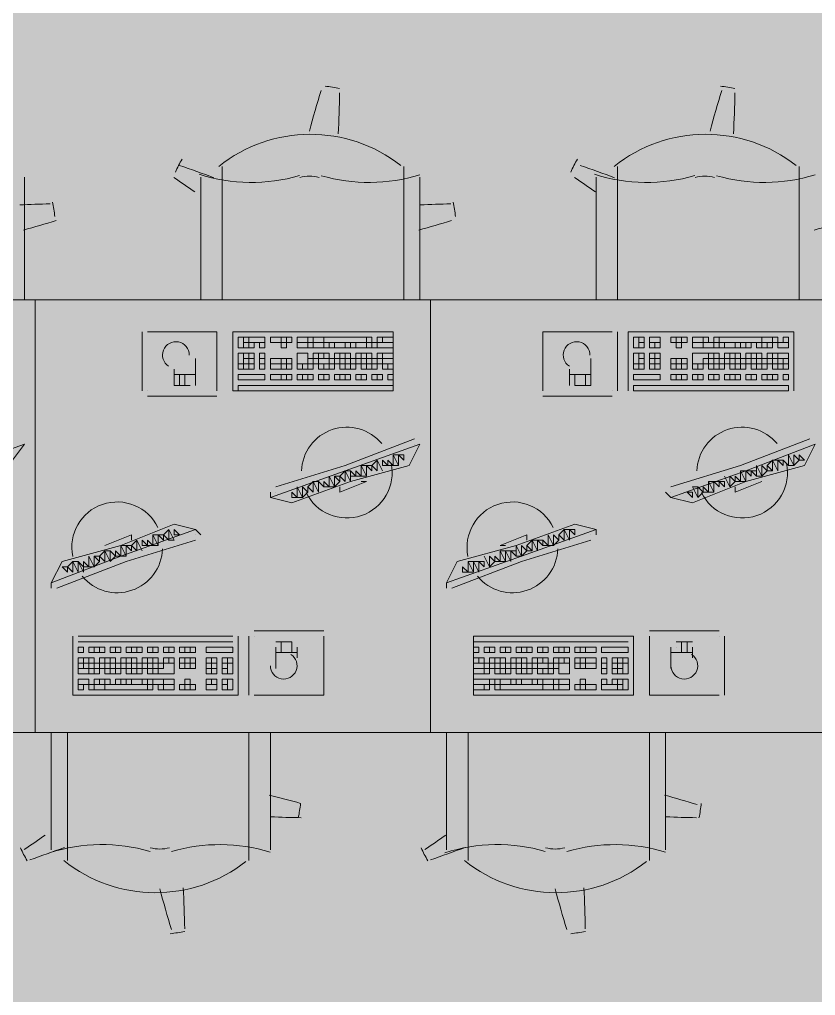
# Model space of a CAD drawing. Header units: millimetres. Extents: x -59 to 47, y 152 to 919.
# Drawn here: x 20.916 to 23.151, y 464.268 to 467.009 of the extents above; entities that cross this region are included whole.
import ezdxf

# ---------------------------------------------------------------- set-up
doc = ezdxf.new("R2010")
doc.units = ezdxf.units.MM
doc.layers.add('PDF_014405$FT-FIXFIT', color=7, linetype='Continuous')
doc.layers.add('PDF_014405$HL-TMP', color=7, linetype='Continuous', true_color=0xe6db59)

msp = doc.modelspace()

# ---------------------------------------------------------------- linework, layer by layer
at = {"layer": 'PDF_014405$FT-FIXFIT', "lineweight": 0}
for points in [[(21.4856, 466.2211), (21.4856, 466.5961)], [(21.9956, 466.5961), (21.9956, 466.2211)], [(22.5955, 466.2211), (22.5955, 466.5961)], [(23.1055, 466.5961), (23.1055, 466.2211)], [(20.9307, 466.2211), (20.9307, 466.5661)], [(21.4256, 466.5661), (21.4256, 466.2211)], [(22.0406, 466.2211), (22.0406, 466.5661)], [(22.5355, 466.5661), (22.5355, 466.2211)], [(21.2606, 466.1311), (21.2606, 465.9661)], [(21.2756, 466.1311), (21.2756, 466.1311)], [(21.4706, 465.9661), (21.4706, 466.1311), (21.2756, 466.1311)], [(22.3855, 466.1311), (22.3855, 466.1311)], [(22.5805, 466.1311), (22.3855, 466.1311), (22.3855, 465.9661)], [(22.5805, 466.1311), (22.5805, 466.1311)], [(22.5955, 465.9661), (22.5955, 466.1311)], [(23.0905, 465.9661), (23.0905, 466.1311), (22.6255, 466.1311), (22.6255, 465.9661)], [(21.4106, 465.9811), (21.4106, 466.0561)], [(22.4755, 466.0111), (22.4755, 465.9811), (22.5205, 465.9811), (22.5205, 466.0561)], [(21.3506, 466.0261), (21.3506, 465.9811), (21.3956, 465.9811)], [(21.4106, 466.0111), (21.3506, 466.0111)], [(21.3656, 466.0111), (21.3656, 465.9811)], [(21.3806, 466.0111), (21.3806, 465.9811)], [(22.4605, 466.0261), (22.4605, 465.9811)], [(22.5205, 466.0111), (22.4605, 466.0111)], [(22.5055, 466.0111), (22.5055, 465.9811)], [(21.2756, 465.9661), (21.2756, 465.9661)], [(21.2756, 465.9511), (21.4706, 465.9511)], [(21.4706, 465.9661), (21.4706, 465.9661)], [(22.3855, 465.9511), (22.5805, 465.9511)], [(22.5805, 465.9661), (22.5805, 465.9661)], [(22.6405, 465.9661), (23.0755, 465.9661)], [(20.5107, 465.6811), (20.5107, 465.6661), (20.5707, 465.6511), (20.7357, 465.7111), (20.8857, 465.7561), (20.9307, 465.8161), (20.7207, 465.7411), (20.5107, 465.6661)], [(21.6206, 465.6811), (21.6206, 465.6661), (21.6806, 465.6511), (21.8456, 465.7111), (22.0106, 465.7561), (22.0406, 465.8161), (21.8306, 465.7411), (21.6206, 465.6661)], [(22.0256, 465.8311), (21.8306, 465.7561), (21.6356, 465.6961)], [(22.0256, 465.8161), (22.0256, 465.8161)], [(22.7305, 465.6811), (22.7455, 465.6661), (22.8055, 465.6511), (22.9555, 465.7111), (23.1205, 465.7561), (23.1505, 465.8161), (22.9555, 465.7411), (22.7455, 465.6661)], [(23.1355, 465.8311), (22.9405, 465.7561), (22.7455, 465.6961)], [(21.9206, 465.7711), (21.9356, 465.7411), (21.9206, 465.7711)], [(23.0605, 465.7711), (23.0755, 465.7561), (23.0605, 465.7711)], [(22.8955, 465.7261), (22.9105, 465.6961), (22.8955, 465.7261)], [(21.7556, 465.7111), (21.7706, 465.6961), (21.7556, 465.7111)], [(21.8756, 465.7111), (21.8906, 465.7111), (21.8156, 465.6811), (21.8156, 465.6961)], [(23.0005, 465.7111), (22.9255, 465.6811), (22.9255, 465.6961)], [(23.0005, 465.7111), (23.0005, 465.7111)], [(21.6356, 465.6811), (21.6356, 465.6811)], [(21.7256, 465.6961), (21.7256, 465.6811), (21.7256, 465.6961)], [(22.7455, 465.6811), (22.7455, 465.6811)], [(21.4106, 465.5761), (21.3506, 465.5911), (21.2007, 465.5311), (21.0357, 465.4861), (21.0057, 465.4262), (21.0057, 465.4112)], [(22.5355, 465.5761), (22.4755, 465.5911), (22.3106, 465.5311), (22.1456, 465.4861), (22.1156, 465.4262), (22.1156, 465.4112)], [(21.0057, 465.4262), (21.2007, 465.5011), (21.4106, 465.5761), (21.4256, 465.5611)], [(21.1557, 465.5311), (21.2306, 465.5611), (21.2306, 465.5461)], [(21.4106, 465.5611), (21.4106, 465.5611)], [(22.1156, 465.4262), (22.3256, 465.5011), (22.5355, 465.5761), (22.5355, 465.5611)], [(22.2806, 465.5311), (22.2656, 465.5311), (22.3406, 465.5611), (22.3406, 465.5461)], [(22.4305, 465.5461), (22.4305, 465.5611), (22.4305, 465.5461)], [(22.5205, 465.5611), (22.5205, 465.5611)], [(21.0207, 465.4112), (21.2156, 465.4861), (21.4106, 465.5461)], [(21.2606, 465.5161), (21.2456, 465.5461), (21.2606, 465.5161)], [(22.1306, 465.4112), (22.3256, 465.4861), (22.5205, 465.5461)], [(21.1557, 465.5311), (21.1557, 465.5311)], [(22.2356, 465.4712), (22.2206, 465.5011), (22.2356, 465.4712)], [(21.0057, 465.4262), (21.0057, 465.4262)], [(22.1306, 465.4262), (22.1306, 465.4262)], [(21.7706, 465.2912), (21.5756, 465.2912)], [(22.8805, 465.2912), (22.6855, 465.2912)], [(21.0657, 465.2762), (21.0657, 465.1112), (21.5306, 465.1112), (21.5306, 465.2762)], [(21.5156, 465.2762), (21.0807, 465.2762)], [(21.0807, 465.2612), (21.5156, 465.2612), (21.0807, 465.2612)], [(21.5606, 465.2762), (21.5606, 465.1112)], [(21.5756, 465.1112), (21.7706, 465.1112), (21.7706, 465.2762)], [(21.5756, 465.2762), (21.5756, 465.2762)], [(21.6806, 465.2312), (21.6806, 465.2612), (21.6356, 465.2612)], [(21.6506, 465.2312), (21.6506, 465.2612)], [(22.1906, 465.2612), (22.6255, 465.2612), (22.1906, 465.2612)], [(22.6855, 465.2762), (22.6855, 465.2762)], [(22.6855, 465.2762), (22.6855, 465.1112), (22.8805, 465.1112)], [(22.8055, 465.2612), (22.7605, 465.2612)], [(22.7755, 465.2312), (22.7755, 465.2612)], [(22.7905, 465.2312), (22.7905, 465.2612)], [(22.8805, 465.2762), (22.8805, 465.2762)], [(22.8955, 465.1112), (22.8955, 465.2762)], [(21.6356, 465.2462), (21.6356, 465.1862)], [(21.6806, 465.2462), (21.6806, 465.2462)], [(21.6956, 465.2162), (21.6956, 465.2462)], [(22.7455, 465.2462), (22.7455, 465.1862)], [(22.7605, 465.2462), (22.7605, 465.2462)], [(22.8055, 465.2162), (22.8055, 465.2462)], [(21.6356, 465.2312), (21.6956, 465.2312)], [(22.7455, 465.2312), (22.8055, 465.2312)], [(21.5756, 465.1112), (21.5756, 465.1112)], [(21.7706, 465.1112), (21.7706, 465.1112)], [(22.8805, 465.1112), (22.8805, 465.1112)], [(21.0057, 464.6762), (21.0057, 465.0062)], [(21.0507, 465.0062), (21.0507, 464.6462)], [(21.5606, 464.6462), (21.5606, 465.0062)], [(21.6206, 465.0062), (21.6206, 464.6762)], [(22.1156, 464.6762), (22.1156, 465.0062)], [(22.1756, 465.0062), (22.1756, 464.6462)], [(22.6855, 464.6462), (22.6855, 465.0062)], [(22.7305, 465.0062), (22.7305, 464.6762)]]:
    msp.add_lwpolyline(points, dxfattribs=at)
for points in [[(19.8358, 466.2211), (20.9607, 466.2211), (20.9607, 465.0062), (19.8358, 465.0062)], [(20.9607, 466.2211), (22.0706, 466.2211), (22.0706, 465.0062), (20.9607, 465.0062)], [(22.0706, 466.2211), (23.1805, 466.2211), (23.1805, 465.0062), (22.0706, 465.0062)], [(21.9656, 466.1311), (21.5156, 466.1311), (21.5156, 465.9661), (21.9656, 465.9661)], [(21.5456, 466.1161), (21.5306, 466.1161), (21.5306, 466.0861), (21.5456, 466.0861)], [(21.5606, 466.1161), (21.5456, 466.1161), (21.5456, 466.1011), (21.5606, 466.1011)], [(21.6056, 466.1161), (21.5606, 466.1161), (21.5606, 466.1011), (21.6056, 466.1011)], [(21.6506, 466.1161), (21.6206, 466.1161), (21.6206, 466.1011), (21.6506, 466.1011)], [(21.6656, 466.1161), (21.6506, 466.1161), (21.6506, 466.1011), (21.6656, 466.1011)], [(21.6806, 466.1161), (21.6656, 466.1161), (21.6656, 466.1011), (21.6806, 466.1011)], [(21.6956, 466.1161), (21.7256, 466.1161), (21.7256, 466.1011), (21.6956, 466.1011)], [(21.7256, 466.1161), (21.7406, 466.1161), (21.7406, 466.1011), (21.7256, 466.1011)], [(21.7406, 466.1161), (21.7706, 466.1161), (21.7706, 466.1011), (21.7406, 466.1011)], [(21.8906, 466.1161), (21.7706, 466.1161), (21.7706, 466.1011), (21.8906, 466.1011)], [(21.9056, 466.1161), (21.8906, 466.1161), (21.8906, 466.1011), (21.9056, 466.1011)], [(21.9356, 466.1161), (21.9206, 466.1161), (21.9206, 466.1011), (21.9356, 466.1011)], [(21.9656, 466.1161), (21.9356, 466.1161), (21.9356, 466.1011), (21.9656, 466.1011)], [(22.6555, 466.1161), (22.6405, 466.1161), (22.6405, 466.0861), (22.6555, 466.0861)], [(22.6705, 466.1161), (22.6555, 466.1161), (22.6555, 466.1011), (22.6705, 466.1011)], [(22.7155, 466.1161), (22.6855, 466.1161), (22.6855, 466.1011), (22.7155, 466.1011)], [(22.7605, 466.1161), (22.7455, 466.1161), (22.7455, 466.1011), (22.7605, 466.1011)], [(22.7755, 466.1161), (22.7605, 466.1161), (22.7605, 466.1011), (22.7755, 466.1011)], [(22.7905, 466.1161), (22.7755, 466.1161), (22.7755, 466.1011), (22.7905, 466.1011)], [(22.8055, 466.1161), (22.8355, 466.1161), (22.8355, 466.1011), (22.8055, 466.1011)], [(22.8355, 466.1161), (22.8505, 466.1161), (22.8505, 466.1011), (22.8355, 466.1011)], [(22.8655, 466.1161), (22.8805, 466.1161), (22.8805, 466.1011), (22.8655, 466.1011)], [(23.0005, 466.1161), (22.8805, 466.1161), (22.8805, 466.1011), (23.0005, 466.1011)], [(23.0305, 466.1161), (23.0005, 466.1161), (23.0005, 466.1011), (23.0305, 466.1011)], [(23.0455, 466.1161), (23.0305, 466.1161), (23.0305, 466.1011), (23.0455, 466.1011)], [(23.0755, 466.1161), (23.0605, 466.1161), (23.0605, 466.1011), (23.0755, 466.1011)], [(21.5606, 466.1011), (21.5456, 466.1011), (21.5456, 466.0861), (21.5606, 466.0861)], [(21.5756, 466.1011), (21.5606, 466.1011), (21.5606, 466.0861), (21.5756, 466.0861)], [(21.6056, 466.1011), (21.5906, 466.1011), (21.5906, 466.0861), (21.6056, 466.0861)], [(21.6656, 466.1011), (21.6506, 466.1011), (21.6506, 466.0861), (21.6656, 466.0861)], [(21.7256, 466.1011), (21.6956, 466.1011), (21.6956, 466.0861), (21.7256, 466.0861)], [(21.7406, 466.1011), (21.7256, 466.1011), (21.7256, 466.0861), (21.7406, 466.0861)], [(21.7706, 466.1011), (21.7406, 466.1011), (21.7406, 466.0861), (21.7706, 466.0861)], [(21.7856, 466.1011), (21.7706, 466.1011), (21.7706, 466.0861), (21.7856, 466.0861)], [(21.8006, 466.1011), (21.7856, 466.1011), (21.7856, 466.0861), (21.8006, 466.0861)], [(21.8306, 466.1011), (21.8006, 466.1011), (21.8006, 466.0861), (21.8306, 466.0861)], [(21.8456, 466.1011), (21.8306, 466.1011), (21.8306, 466.0861), (21.8456, 466.0861)], [(21.8606, 466.1011), (21.8456, 466.1011), (21.8456, 466.0861), (21.8606, 466.0861)], [(21.8906, 466.1011), (21.8606, 466.1011), (21.8606, 466.0861), (21.8906, 466.0861)], [(21.9056, 466.1011), (21.8906, 466.1011), (21.8906, 466.0861), (21.9056, 466.0861)], [(21.9206, 466.1011), (21.9056, 466.1011), (21.9056, 466.0861), (21.9206, 466.0861)], [(21.9656, 466.1011), (21.9206, 466.1011), (21.9206, 466.0861), (21.9656, 466.0861)], [(22.6705, 466.1011), (22.6555, 466.1011), (22.6555, 466.0861), (22.6705, 466.0861)], [(22.7005, 466.1011), (22.6855, 466.1011), (22.6855, 466.0861), (22.7005, 466.0861)], [(22.7155, 466.1011), (22.7005, 466.1011), (22.7005, 466.0861), (22.7155, 466.0861)], [(22.7755, 466.1011), (22.7605, 466.1011), (22.7605, 466.0861), (22.7755, 466.0861)], [(22.8355, 466.1011), (22.8055, 466.1011), (22.8055, 466.0861), (22.8355, 466.0861)], [(22.8655, 466.1011), (22.8355, 466.1011), (22.8355, 466.0861), (22.8655, 466.0861)], [(22.8805, 466.1011), (22.8655, 466.1011), (22.8655, 466.0861), (22.8805, 466.0861)], [(22.8955, 466.1011), (22.8805, 466.1011), (22.8805, 466.0861), (22.8955, 466.0861)], [(22.9255, 466.1011), (22.8955, 466.1011), (22.8955, 466.0861), (22.9255, 466.0861)], [(22.9405, 466.1011), (22.9255, 466.1011), (22.9255, 466.0861), (22.9405, 466.0861)], [(22.9555, 466.1011), (22.9405, 466.1011), (22.9405, 466.0861), (22.9555, 466.0861)], [(22.9705, 466.1011), (22.9555, 466.1011), (22.9555, 466.0861), (22.9705, 466.0861)], [(23.0005, 466.1011), (22.9855, 466.1011), (22.9855, 466.0861), (23.0005, 466.0861)], [(23.0155, 466.1011), (23.0005, 466.1011), (23.0005, 466.0861), (23.0155, 466.0861)], [(23.0305, 466.1011), (23.0155, 466.1011), (23.0155, 466.0861), (23.0305, 466.0861)], [(23.0755, 466.1011), (23.0455, 466.1011), (23.0455, 466.0861), (23.0755, 466.0861)], [(21.5456, 466.0711), (21.5306, 466.0711), (21.5306, 466.0411), (21.5456, 466.0411)], [(21.5606, 466.0711), (21.5456, 466.0711), (21.5456, 466.0561), (21.5606, 466.0561)], [(21.5606, 466.0561), (21.5456, 466.0561), (21.5456, 466.0411), (21.5606, 466.0411)], [(21.5756, 466.0711), (21.5606, 466.0711), (21.5606, 466.0561), (21.5756, 466.0561)], [(21.5756, 466.0561), (21.5606, 466.0561), (21.5606, 466.0411), (21.5756, 466.0411)], [(21.6056, 466.0711), (21.5906, 466.0711), (21.5906, 466.0561), (21.6056, 466.0561)], [(21.6056, 466.0561), (21.5906, 466.0561), (21.5906, 466.0411), (21.6056, 466.0411)], [(21.6506, 466.0561), (21.6206, 466.0561), (21.6206, 466.0411), (21.6506, 466.0411)], [(21.6656, 466.0561), (21.6506, 466.0561), (21.6506, 466.0411), (21.6656, 466.0411)], [(21.6806, 466.0561), (21.6656, 466.0561), (21.6656, 466.0411), (21.6806, 466.0411)], [(21.7106, 466.0711), (21.6956, 466.0711), (21.6956, 466.0411), (21.7256, 466.0411), (21.7256, 466.0561), (21.7256, 466.0711)], [(21.7406, 466.0561), (21.7256, 466.0561), (21.7256, 466.0411), (21.7406, 466.0411)], [(21.7556, 466.0711), (21.7406, 466.0711), (21.7406, 466.0561), (21.7556, 466.0561)], [(21.7556, 466.0561), (21.7406, 466.0561), (21.7406, 466.0411), (21.7556, 466.0411)], [(21.7706, 466.0711), (21.7556, 466.0711), (21.7556, 466.0561), (21.7706, 466.0561)], [(21.7856, 466.0561), (21.7556, 466.0561), (21.7556, 466.0411), (21.7856, 466.0411)], [(21.7856, 466.0711), (21.7706, 466.0711), (21.7706, 466.0561), (21.7856, 466.0561)], [(21.8006, 466.0561), (21.7856, 466.0561), (21.7856, 466.0411), (21.8006, 466.0411)], [(21.8156, 466.0711), (21.8006, 466.0711), (21.8006, 466.0561), (21.8156, 466.0561)], [(21.8156, 466.0561), (21.8006, 466.0561), (21.8006, 466.0411), (21.8156, 466.0411)], [(21.8306, 466.0711), (21.8156, 466.0711), (21.8156, 466.0561), (21.8306, 466.0561)], [(21.8306, 466.0561), (21.8156, 466.0561), (21.8156, 466.0411), (21.8306, 466.0411)], [(21.8456, 466.0711), (21.8306, 466.0711), (21.8306, 466.0561), (21.8456, 466.0561)], [(21.8606, 466.0561), (21.8456, 466.0561), (21.8456, 466.0411), (21.8606, 466.0411)], [(21.8756, 466.0711), (21.8606, 466.0711), (21.8606, 466.0561), (21.8756, 466.0561)], [(21.8756, 466.0561), (21.8606, 466.0561), (21.8606, 466.0411), (21.8756, 466.0411)], [(21.8906, 466.0711), (21.8756, 466.0711), (21.8756, 466.0561), (21.8906, 466.0561)], [(21.8906, 466.0561), (21.8756, 466.0561), (21.8756, 466.0411), (21.8906, 466.0411)], [(21.9056, 466.0711), (21.8906, 466.0711), (21.8906, 466.0561), (21.9056, 466.0561)], [(21.9206, 466.0561), (21.9056, 466.0561), (21.9056, 466.0411), (21.9206, 466.0411)], [(21.9356, 466.0711), (21.9206, 466.0711), (21.9206, 466.0561), (21.9356, 466.0561)], [(21.9356, 466.0561), (21.9206, 466.0561), (21.9206, 466.0411), (21.9356, 466.0411)], [(21.9656, 466.0711), (21.9356, 466.0711), (21.9356, 466.0561), (21.9656, 466.0561)], [(21.9656, 466.0561), (21.9356, 466.0561), (21.9356, 466.0411), (21.9656, 466.0411)], [(22.6555, 466.0711), (22.6405, 466.0711), (22.6405, 466.0411), (22.6555, 466.0411)], [(22.6705, 466.0711), (22.6555, 466.0711), (22.6555, 466.0561), (22.6705, 466.0561)], [(22.6705, 466.0561), (22.6555, 466.0561), (22.6555, 466.0411), (22.6705, 466.0411)], [(22.7005, 466.0711), (22.6855, 466.0711), (22.6855, 466.0561), (22.7005, 466.0561)], [(22.7005, 466.0561), (22.6855, 466.0561), (22.6855, 466.0411), (22.7005, 466.0411)], [(22.7155, 466.0711), (22.7005, 466.0711), (22.7005, 466.0561), (22.7155, 466.0561)], [(22.7155, 466.0561), (22.7005, 466.0561), (22.7005, 466.0411), (22.7155, 466.0411)], [(22.7605, 466.0561), (22.7455, 466.0561), (22.7455, 466.0411), (22.7605, 466.0411)], [(22.7755, 466.0561), (22.7605, 466.0561), (22.7605, 466.0411), (22.7755, 466.0411)], [(22.7905, 466.0561), (22.7755, 466.0561), (22.7755, 466.0411), (22.7905, 466.0411)], [(22.8355, 466.0711), (22.8055, 466.0711), (22.8055, 466.0411), (22.8355, 466.0411), (22.8355, 466.0561), (22.8505, 466.0561), (22.8505, 466.0711)], [(22.8505, 466.0561), (22.8355, 466.0561), (22.8355, 466.0411), (22.8505, 466.0411)], [(22.8655, 466.0711), (22.8505, 466.0711), (22.8505, 466.0561), (22.8655, 466.0561)], [(22.8655, 466.0561), (22.8505, 466.0561), (22.8505, 466.0411), (22.8655, 466.0411)], [(22.8805, 466.0711), (22.8655, 466.0711), (22.8655, 466.0561), (22.8805, 466.0561)], [(22.8955, 466.0561), (22.8805, 466.0561), (22.8805, 466.0411), (22.8955, 466.0411)], [(22.9105, 466.0711), (22.8955, 466.0711), (22.8955, 466.0561), (22.9105, 466.0561)], [(22.9105, 466.0561), (22.8955, 466.0561), (22.8955, 466.0411), (22.9105, 466.0411)], [(22.9255, 466.0711), (22.9105, 466.0711), (22.9105, 466.0561), (22.9255, 466.0561)], [(22.9255, 466.0561), (22.9105, 466.0561), (22.9105, 466.0411), (22.9255, 466.0411)], [(22.9405, 466.0711), (22.9255, 466.0711), (22.9255, 466.0561), (22.9405, 466.0561)], [(22.9555, 466.0561), (22.9405, 466.0561), (22.9405, 466.0411), (22.9555, 466.0411)], [(22.9705, 466.0711), (22.9555, 466.0711), (22.9555, 466.0561), (22.9705, 466.0561)], [(22.9705, 466.0561), (22.9555, 466.0561), (22.9555, 466.0411), (22.9705, 466.0411)], [(22.9855, 466.0711), (22.9705, 466.0711), (22.9705, 466.0561), (22.9855, 466.0561)], [(22.9855, 466.0561), (22.9705, 466.0561), (22.9705, 466.0411), (22.9855, 466.0411)], [(23.0005, 466.0711), (22.9855, 466.0711), (22.9855, 466.0561), (23.0005, 466.0561)], [(23.0155, 466.0561), (23.0005, 466.0561), (23.0005, 466.0411), (23.0155, 466.0411)], [(23.0305, 466.0711), (23.0155, 466.0711), (23.0155, 466.0561), (23.0305, 466.0561)], [(23.0305, 466.0561), (23.0155, 466.0561), (23.0155, 466.0411), (23.0305, 466.0411)], [(23.0455, 466.0711), (23.0305, 466.0711), (23.0305, 466.0561), (23.0455, 466.0561)], [(23.0455, 466.0561), (23.0305, 466.0561), (23.0305, 466.0411), (23.0455, 466.0411)], [(23.0755, 466.0711), (23.0455, 466.0711), (23.0455, 466.0561), (23.0755, 466.0561)], [(23.0755, 466.0561), (23.0605, 466.0561), (23.0605, 466.0411), (23.0755, 466.0411)], [(21.5456, 466.0411), (21.5306, 466.0411), (21.5306, 466.0261), (21.5456, 466.0261)], [(21.5606, 466.0411), (21.5456, 466.0411), (21.5456, 466.0261), (21.5606, 466.0261)], [(21.5756, 466.0411), (21.5606, 466.0411), (21.5606, 466.0261), (21.5756, 466.0261)], [(21.6056, 466.0411), (21.5906, 466.0411), (21.5906, 466.0261), (21.6056, 466.0261)], [(21.6506, 466.0411), (21.6206, 466.0411), (21.6206, 466.0261), (21.6506, 466.0261)], [(21.6656, 466.0411), (21.6506, 466.0411), (21.6506, 466.0261), (21.6656, 466.0261)], [(21.6806, 466.0411), (21.6656, 466.0411), (21.6656, 466.0261), (21.6806, 466.0261)], [(21.7106, 466.0411), (21.6956, 466.0411), (21.6956, 466.0261), (21.7106, 466.0261)], [(21.7256, 466.0411), (21.7106, 466.0411), (21.7106, 466.0261), (21.7256, 466.0261)], [(21.7406, 466.0411), (21.7256, 466.0411), (21.7256, 466.0261), (21.7406, 466.0261)], [(21.7706, 466.0411), (21.7556, 466.0411), (21.7556, 466.0261), (21.7706, 466.0261)], [(21.7856, 466.0411), (21.7706, 466.0411), (21.7706, 466.0261), (21.7856, 466.0261)], [(21.8006, 466.0411), (21.7856, 466.0411), (21.7856, 466.0261), (21.8006, 466.0261)], [(21.8306, 466.0411), (21.8156, 466.0411), (21.8156, 466.0261), (21.8306, 466.0261)], [(21.8456, 466.0411), (21.8306, 466.0411), (21.8306, 466.0261), (21.8456, 466.0261)], [(21.8606, 466.0411), (21.8456, 466.0411), (21.8456, 466.0261), (21.8606, 466.0261)], [(21.8906, 466.0411), (21.8756, 466.0411), (21.8756, 466.0261), (21.8906, 466.0261)], [(21.9056, 466.0411), (21.8906, 466.0411), (21.8906, 466.0261), (21.9056, 466.0261)], [(21.9206, 466.0411), (21.9056, 466.0411), (21.9056, 466.0261), (21.9206, 466.0261)], [(21.9506, 466.0411), (21.9356, 466.0411), (21.9356, 466.0261), (21.9506, 466.0261)], [(21.9656, 466.0411), (21.9506, 466.0411), (21.9506, 466.0261), (21.9656, 466.0261)], [(22.6555, 466.0411), (22.6405, 466.0411), (22.6405, 466.0261), (22.6555, 466.0261)], [(22.6705, 466.0411), (22.6555, 466.0411), (22.6555, 466.0261), (22.6705, 466.0261)], [(22.7005, 466.0411), (22.6855, 466.0411), (22.6855, 466.0261), (22.7005, 466.0261)], [(22.7155, 466.0411), (22.7005, 466.0411), (22.7005, 466.0261), (22.7155, 466.0261)], [(22.7605, 466.0411), (22.7455, 466.0411), (22.7455, 466.0261), (22.7605, 466.0261)], [(22.7755, 466.0411), (22.7605, 466.0411), (22.7605, 466.0261), (22.7755, 466.0261)], [(22.7905, 466.0411), (22.7755, 466.0411), (22.7755, 466.0261), (22.7905, 466.0261)], [(22.8205, 466.0411), (22.8055, 466.0411), (22.8055, 466.0261), (22.8205, 466.0261)], [(22.8355, 466.0411), (22.8205, 466.0411), (22.8205, 466.0261), (22.8355, 466.0261)], [(22.8655, 466.0411), (22.8505, 466.0411), (22.8505, 466.0261), (22.8655, 466.0261)], [(22.8805, 466.0411), (22.8655, 466.0411), (22.8655, 466.0261), (22.8805, 466.0261)], [(22.8955, 466.0411), (22.8805, 466.0411), (22.8805, 466.0261), (22.8955, 466.0261)], [(22.9255, 466.0411), (22.9105, 466.0411), (22.9105, 466.0261), (22.9255, 466.0261)], [(22.9405, 466.0411), (22.9255, 466.0411), (22.9255, 466.0261), (22.9405, 466.0261)], [(22.9555, 466.0411), (22.9405, 466.0411), (22.9405, 466.0261), (22.9555, 466.0261)], [(22.9855, 466.0411), (22.9705, 466.0411), (22.9705, 466.0261), (22.9855, 466.0261)], [(23.0005, 466.0411), (22.9855, 466.0411), (22.9855, 466.0261), (23.0005, 466.0261)], [(23.0155, 466.0411), (23.0005, 466.0411), (23.0005, 466.0261), (23.0155, 466.0261)], [(23.0455, 466.0411), (23.0305, 466.0411), (23.0305, 466.0261), (23.0455, 466.0261)], [(23.0605, 466.0411), (23.0455, 466.0411), (23.0455, 466.0261), (23.0605, 466.0261)], [(23.0755, 466.0411), (23.0605, 466.0411), (23.0605, 466.0261), (23.0755, 466.0261)], [(21.6056, 465.9961), (21.5306, 465.9961), (21.5306, 466.0111), (21.6056, 466.0111)], [(21.6506, 466.0111), (21.6206, 466.0111), (21.6206, 465.9961), (21.6506, 465.9961)], [(21.6656, 466.0111), (21.6506, 466.0111), (21.6506, 465.9961), (21.6656, 465.9961)], [(21.6806, 466.0111), (21.6656, 466.0111), (21.6656, 465.9961), (21.6806, 465.9961)], [(21.7106, 466.0111), (21.6956, 466.0111), (21.6956, 465.9961), (21.7106, 465.9961)], [(21.7256, 466.0111), (21.7106, 466.0111), (21.7106, 465.9961), (21.7256, 465.9961)], [(21.7406, 466.0111), (21.7256, 466.0111), (21.7256, 465.9961), (21.7406, 465.9961)], [(21.7706, 466.0111), (21.7556, 466.0111), (21.7556, 465.9961), (21.7706, 465.9961)], [(21.7856, 466.0111), (21.7706, 466.0111), (21.7706, 465.9961), (21.7856, 465.9961)], [(21.8156, 466.0111), (21.8006, 466.0111), (21.8006, 465.9961), (21.8156, 465.9961)], [(21.8306, 466.0111), (21.8156, 466.0111), (21.8156, 465.9961), (21.8306, 465.9961)], [(21.8456, 466.0111), (21.8306, 466.0111), (21.8306, 465.9961), (21.8456, 465.9961)], [(21.8756, 466.0111), (21.8606, 466.0111), (21.8606, 465.9961), (21.8756, 465.9961)], [(21.8906, 466.0111), (21.8756, 466.0111), (21.8756, 465.9961), (21.8906, 465.9961)], [(21.9206, 466.0111), (21.9056, 466.0111), (21.9056, 465.9961), (21.9206, 465.9961)], [(21.9356, 466.0111), (21.9206, 466.0111), (21.9206, 465.9961), (21.9356, 465.9961)], [(21.9656, 466.0111), (21.9506, 466.0111), (21.9506, 465.9961), (21.9656, 465.9961)], [(22.7155, 465.9961), (22.6405, 465.9961), (22.6405, 466.0111), (22.7155, 466.0111)], [(22.7605, 466.0111), (22.7455, 466.0111), (22.7455, 465.9961), (22.7605, 465.9961)], [(22.7755, 466.0111), (22.7605, 466.0111), (22.7605, 465.9961), (22.7755, 465.9961)], [(22.7905, 466.0111), (22.7755, 466.0111), (22.7755, 465.9961), (22.7905, 465.9961)], [(22.8205, 466.0111), (22.8055, 466.0111), (22.8055, 465.9961), (22.8205, 465.9961)], [(22.8355, 466.0111), (22.8205, 466.0111), (22.8205, 465.9961), (22.8355, 465.9961)], [(22.8655, 466.0111), (22.8505, 466.0111), (22.8505, 465.9961), (22.8655, 465.9961)], [(22.8805, 466.0111), (22.8655, 466.0111), (22.8655, 465.9961), (22.8805, 465.9961)], [(22.9105, 466.0111), (22.8955, 466.0111), (22.8955, 465.9961), (22.9105, 465.9961)], [(22.9255, 466.0111), (22.9105, 466.0111), (22.9105, 465.9961), (22.9255, 465.9961)], [(22.9405, 466.0111), (22.9255, 466.0111), (22.9255, 465.9961), (22.9405, 465.9961)], [(22.9705, 466.0111), (22.9555, 466.0111), (22.9555, 465.9961), (22.9705, 465.9961)], [(22.9855, 466.0111), (22.9705, 466.0111), (22.9705, 465.9961), (22.9855, 465.9961)], [(23.0155, 466.0111), (23.0005, 466.0111), (23.0005, 465.9961), (23.0155, 465.9961)], [(23.0305, 466.0111), (23.0155, 466.0111), (23.0155, 465.9961), (23.0305, 465.9961)], [(23.0455, 466.0111), (23.0305, 466.0111), (23.0305, 465.9961), (23.0455, 465.9961)], [(23.0755, 466.0111), (23.0605, 466.0111), (23.0605, 465.9961), (23.0755, 465.9961)], [(21.9656, 465.9661), (21.5306, 465.9661), (21.5306, 465.9811), (21.9656, 465.9811)], [(23.0755, 465.9661), (22.6405, 465.9661), (22.6405, 465.9811), (23.0755, 465.9811)], [(21.9656, 465.7861), (21.9656, 465.7561), (21.9806, 465.7561)], [(21.9806, 465.7861), (21.9656, 465.7861), (21.9806, 465.7561), (21.9806, 465.7711)], [(21.9956, 465.7861), (21.9806, 465.7861), (21.9956, 465.7711)], [(23.0755, 465.7861), (23.0755, 465.7561), (23.0905, 465.7561)], [(23.0905, 465.7861), (23.0905, 465.7561), (23.1055, 465.7711)], [(23.1055, 465.7861), (23.1055, 465.7711), (23.1205, 465.7711)], [(21.8756, 465.7561), (21.8756, 465.7261), (21.8906, 465.7261)], [(21.8906, 465.7561), (21.8756, 465.7561), (21.8906, 465.7261), (21.8906, 465.7411)], [(21.9056, 465.7561), (21.8906, 465.7561), (21.9056, 465.7411)], [(21.9206, 465.7711), (21.9056, 465.7561), (21.9206, 465.7411)], [(21.9356, 465.7711), (21.9356, 465.7561), (21.9506, 465.7561)], [(21.9506, 465.7711), (21.9506, 465.7561), (21.9656, 465.7561)], [(22.9855, 465.7561), (22.9855, 465.7261), (23.0005, 465.7261)], [(23.0005, 465.7561), (23.0005, 465.7261), (23.0155, 465.7411)], [(23.0305, 465.7711), (23.0155, 465.7561), (23.0305, 465.7411)], [(23.0155, 465.7561), (23.0155, 465.7411), (23.0305, 465.7411)], [(23.0455, 465.7711), (23.0305, 465.7711), (23.0455, 465.7411)], [(23.0605, 465.7711), (23.0455, 465.7711), (23.0605, 465.7561)], [(21.7856, 465.7261), (21.7856, 465.6961), (21.8006, 465.6961)], [(21.8006, 465.7261), (21.8006, 465.6961), (21.8156, 465.7111)], [(21.8156, 465.7261), (21.8006, 465.7261), (21.8156, 465.7111)], [(21.8306, 465.7411), (21.8156, 465.7261), (21.8306, 465.7111)], [(21.8456, 465.7411), (21.8306, 465.7411), (21.8456, 465.7111)], [(21.8456, 465.7411), (21.8456, 465.7261), (21.8606, 465.7261)], [(21.8606, 465.7411), (21.8606, 465.7261), (21.8756, 465.7261)], [(22.9105, 465.7261), (22.9105, 465.6961), (22.9255, 465.7111)], [(22.9255, 465.7261), (22.9255, 465.7111), (22.9405, 465.7111)], [(22.9555, 465.7411), (22.9405, 465.7411), (22.9555, 465.7111)], [(22.9405, 465.7411), (22.9405, 465.7261), (22.9405, 465.7111), (22.9555, 465.7111)], [(22.9705, 465.7411), (22.9555, 465.7411), (22.9705, 465.7261)], [(22.9855, 465.7411), (22.9705, 465.7411), (22.9855, 465.7261)], [(21.7406, 465.7111), (21.7256, 465.6961), (21.7406, 465.6811)], [(21.7556, 465.7111), (21.7406, 465.7111), (21.7556, 465.6811)], [(21.7706, 465.7111), (21.7706, 465.6961), (21.7856, 465.6961)], [(22.8505, 465.7111), (22.8505, 465.6961), (22.8505, 465.6811), (22.8655, 465.6811)], [(22.8655, 465.7111), (22.8505, 465.7111), (22.8655, 465.6811)], [(22.8805, 465.7111), (22.8655, 465.7111), (22.8805, 465.6961)], [(22.8955, 465.7111), (22.8805, 465.7111), (22.8955, 465.6961)], [(21.6806, 465.6811), (21.6806, 465.6661), (21.6956, 465.6661)], [(21.6956, 465.6961), (21.6956, 465.6661), (21.7106, 465.6661)], [(21.7106, 465.6961), (21.7106, 465.6661), (21.7256, 465.6811)], [(22.8055, 465.6811), (22.7905, 465.6811), (22.8055, 465.6661)], [(22.8205, 465.6961), (22.8055, 465.6961), (22.8205, 465.6661)], [(22.8205, 465.6961), (22.8205, 465.6661), (22.8355, 465.6811)], [(22.8355, 465.6961), (22.8355, 465.6811), (22.8505, 465.6811)], [(21.3056, 465.5311), (21.3056, 465.5461), (21.3056, 465.5611), (21.2906, 465.5611)], [(21.2906, 465.5311), (21.3056, 465.5311), (21.2906, 465.5611)], [(21.3206, 465.5461), (21.3206, 465.5611), (21.3056, 465.5611)], [(21.3356, 465.5461), (21.3356, 465.5761), (21.3206, 465.5611)], [(21.3356, 465.5461), (21.3506, 465.5461), (21.3356, 465.5761)], [(21.3506, 465.5611), (21.3656, 465.5611), (21.3506, 465.5761)], [(22.4005, 465.5311), (22.4155, 465.5311), (22.4005, 465.5611)], [(22.4155, 465.5311), (22.4305, 465.5461), (22.4155, 465.5611)], [(22.4455, 465.5461), (22.4455, 465.5761), (22.4305, 465.5611)], [(22.4605, 465.5461), (22.4605, 465.5761), (22.4455, 465.5761)], [(22.4755, 465.5611), (22.4755, 465.5761), (22.4605, 465.5761)], [(21.2456, 465.5161), (21.2456, 465.5461), (21.2306, 465.5311)], [(21.2606, 465.5311), (21.2756, 465.5311), (21.2606, 465.5461)], [(21.2756, 465.5311), (21.2906, 465.5311), (21.2756, 465.5461)], [(22.3556, 465.5161), (22.3556, 465.5461), (22.3406, 465.5311)], [(22.3705, 465.5161), (22.3705, 465.5461), (22.3556, 465.5461)], [(22.3855, 465.5311), (22.3855, 465.5461), (22.3705, 465.5461)], [(22.3855, 465.5311), (22.4005, 465.5311), (22.3855, 465.5461)], [(21.1557, 465.4861), (21.1557, 465.5161), (21.1407, 465.5011)], [(21.1707, 465.4861), (21.1707, 465.5161), (21.1557, 465.5161)], [(21.1707, 465.4861), (21.1857, 465.5011), (21.1707, 465.5161)], [(21.1857, 465.5011), (21.2007, 465.5011), (21.1857, 465.5161)], [(21.2007, 465.5011), (21.2156, 465.5011), (21.2007, 465.5311)], [(21.2156, 465.5011), (21.2156, 465.5161), (21.2156, 465.5311), (21.2007, 465.5311)], [(21.2306, 465.5161), (21.2306, 465.5311), (21.2156, 465.5311)], [(22.2806, 465.4861), (22.2806, 465.5161), (22.2656, 465.5161)], [(22.2656, 465.4861), (22.2806, 465.4861), (22.2656, 465.5161), (22.2656, 465.5011)], [(22.2956, 465.4861), (22.2956, 465.5011), (22.2956, 465.5161), (22.2806, 465.5161)], [(22.3106, 465.5011), (22.3106, 465.5161), (22.2956, 465.5161)], [(22.3106, 465.5011), (22.3256, 465.5011), (22.3106, 465.5311)], [(22.3256, 465.5011), (22.3406, 465.5161), (22.3256, 465.5311)], [(22.3406, 465.5161), (22.3556, 465.5161), (22.3406, 465.5311)], [(21.0657, 465.4562), (21.0657, 465.4861), (21.0507, 465.4712)], [(21.0807, 465.4562), (21.0807, 465.4861), (21.0657, 465.4861)], [(21.0957, 465.4562), (21.0957, 465.4712), (21.0807, 465.4861)], [(21.0957, 465.4712), (21.1107, 465.4712), (21.0957, 465.4861)], [(21.1107, 465.4712), (21.1257, 465.4712), (21.1107, 465.5011)], [(21.1407, 465.4861), (21.1407, 465.5011), (21.1257, 465.5011)], [(21.1257, 465.4712), (21.1407, 465.4861), (21.1257, 465.5011)], [(22.1906, 465.4562), (22.1906, 465.4861), (22.1756, 465.4861)], [(22.1756, 465.4562), (22.1906, 465.4562), (22.1756, 465.4861), (22.1756, 465.4712)], [(22.2056, 465.4562), (22.2056, 465.4712), (22.2056, 465.4861), (22.1906, 465.4861)], [(22.2206, 465.4712), (22.2206, 465.4861), (22.2056, 465.4861)], [(22.2356, 465.4712), (22.2506, 465.4861), (22.2356, 465.5011)], [(22.2506, 465.4861), (22.2656, 465.4861), (22.2506, 465.5011)], [(21.0507, 465.4562), (21.0507, 465.4712), (21.0357, 465.4712)], [(22.1606, 465.4562), (22.1756, 465.4562), (22.1606, 465.4712)], [(22.1906, 465.1112), (22.6405, 465.1112), (22.6405, 465.2762), (22.1906, 465.2762)], [(21.0807, 465.2312), (21.0957, 465.2312), (21.0957, 465.2462), (21.0807, 465.2462)], [(21.1107, 465.2312), (21.1257, 465.2312), (21.1257, 465.2462), (21.1107, 465.2462)], [(21.1257, 465.2312), (21.1407, 465.2312), (21.1407, 465.2462), (21.1257, 465.2462)], [(21.1407, 465.2312), (21.1557, 465.2312), (21.1557, 465.2462), (21.1407, 465.2462)], [(21.1707, 465.2312), (21.1857, 465.2312), (21.1857, 465.2462), (21.1707, 465.2462)], [(21.1857, 465.2312), (21.2007, 465.2312), (21.2007, 465.2462), (21.1857, 465.2462)], [(21.2156, 465.2312), (21.2306, 465.2312), (21.2306, 465.2462), (21.2156, 465.2462)], [(21.2306, 465.2312), (21.2456, 465.2312), (21.2456, 465.2462), (21.2306, 465.2462)], [(21.2456, 465.2312), (21.2606, 465.2312), (21.2606, 465.2462), (21.2456, 465.2462)], [(21.2756, 465.2312), (21.2906, 465.2312), (21.2906, 465.2462), (21.2756, 465.2462)], [(21.2906, 465.2312), (21.3056, 465.2312), (21.3056, 465.2462), (21.2906, 465.2462)], [(21.3206, 465.2312), (21.3356, 465.2312), (21.3356, 465.2462), (21.3206, 465.2462)], [(21.3356, 465.2312), (21.3506, 465.2312), (21.3506, 465.2462), (21.3356, 465.2462)], [(21.3656, 465.2312), (21.3806, 465.2312), (21.3806, 465.2462), (21.3656, 465.2462)], [(21.3806, 465.2312), (21.3956, 465.2312), (21.3956, 465.2462), (21.3806, 465.2462)], [(21.3956, 465.2312), (21.4106, 465.2312), (21.4106, 465.2462), (21.3956, 465.2462)], [(21.4406, 465.2462), (21.5156, 465.2462), (21.5156, 465.2312), (21.4406, 465.2312)], [(22.1906, 465.2312), (22.2056, 465.2312), (22.2056, 465.2462), (22.1906, 465.2462)], [(22.2206, 465.2312), (22.2356, 465.2312), (22.2356, 465.2462), (22.2206, 465.2462)], [(22.2356, 465.2312), (22.2506, 465.2312), (22.2506, 465.2462), (22.2356, 465.2462)], [(22.2656, 465.2312), (22.2806, 465.2312), (22.2806, 465.2462), (22.2656, 465.2462)], [(22.2806, 465.2312), (22.2956, 465.2312), (22.2956, 465.2462), (22.2806, 465.2462)], [(22.3106, 465.2312), (22.3256, 465.2312), (22.3256, 465.2462), (22.3106, 465.2462)], [(22.3256, 465.2312), (22.3406, 465.2312), (22.3406, 465.2462), (22.3256, 465.2462)], [(22.3406, 465.2312), (22.3556, 465.2312), (22.3556, 465.2462), (22.3406, 465.2462)], [(22.3705, 465.2312), (22.3855, 465.2312), (22.3855, 465.2462), (22.3705, 465.2462)], [(22.3855, 465.2312), (22.4005, 465.2312), (22.4005, 465.2462), (22.3855, 465.2462)], [(22.4155, 465.2312), (22.4305, 465.2312), (22.4305, 465.2462), (22.4155, 465.2462)], [(22.4305, 465.2312), (22.4455, 465.2312), (22.4455, 465.2462), (22.4305, 465.2462)], [(22.4455, 465.2312), (22.4605, 465.2312), (22.4605, 465.2462), (22.4455, 465.2462)], [(22.4755, 465.2312), (22.4905, 465.2312), (22.4905, 465.2462), (22.4755, 465.2462)], [(22.4905, 465.2312), (22.5055, 465.2312), (22.5055, 465.2462), (22.4905, 465.2462)], [(22.5055, 465.2312), (22.5355, 465.2312), (22.5355, 465.2462), (22.5055, 465.2462)], [(22.5505, 465.2462), (22.6255, 465.2462), (22.6255, 465.2312), (22.5505, 465.2312)], [(21.0807, 465.2012), (21.0957, 465.2012), (21.0957, 465.2162), (21.0807, 465.2162)], [(21.0957, 465.2012), (21.1107, 465.2012), (21.1107, 465.2162), (21.0957, 465.2162)], [(21.1107, 465.2012), (21.1257, 465.2012), (21.1257, 465.2162), (21.1107, 465.2162)], [(21.1407, 465.2012), (21.1557, 465.2012), (21.1557, 465.2162), (21.1407, 465.2162)], [(21.1557, 465.2012), (21.1707, 465.2012), (21.1707, 465.2162), (21.1557, 465.2162)], [(21.1707, 465.2012), (21.1857, 465.2012), (21.1857, 465.2162), (21.1707, 465.2162)], [(21.2007, 465.2012), (21.2156, 465.2012), (21.2156, 465.2162), (21.2007, 465.2162)], [(21.2156, 465.2012), (21.2306, 465.2012), (21.2306, 465.2162), (21.2156, 465.2162)], [(21.2306, 465.2012), (21.2456, 465.2012), (21.2456, 465.2162), (21.2306, 465.2162)], [(21.2606, 465.2012), (21.2756, 465.2012), (21.2756, 465.2162), (21.2606, 465.2162)], [(21.2756, 465.2012), (21.2906, 465.2012), (21.2906, 465.2162), (21.2756, 465.2162)], [(21.2906, 465.2012), (21.3056, 465.2012), (21.3056, 465.2162), (21.2906, 465.2162)], [(21.3206, 465.2012), (21.3356, 465.2012), (21.3356, 465.2162), (21.3206, 465.2162)], [(21.3356, 465.2012), (21.3506, 465.2012), (21.3506, 465.2162), (21.3356, 465.2162)], [(21.3656, 465.2012), (21.3806, 465.2012), (21.3806, 465.2162), (21.3656, 465.2162)], [(21.3806, 465.2012), (21.3956, 465.2012), (21.3956, 465.2162), (21.3806, 465.2162)], [(21.3956, 465.2012), (21.4106, 465.2012), (21.4106, 465.2162), (21.3956, 465.2162)], [(21.4406, 465.2012), (21.4556, 465.2012), (21.4556, 465.2162), (21.4406, 465.2162)], [(21.4556, 465.2012), (21.4706, 465.2012), (21.4706, 465.2162), (21.4556, 465.2162)], [(21.4856, 465.2012), (21.5006, 465.2012), (21.5006, 465.2162), (21.4856, 465.2162)], [(21.5006, 465.2012), (21.5156, 465.2012), (21.5156, 465.2162), (21.5006, 465.2162)], [(22.1906, 465.2012), (22.2056, 465.2012), (22.2056, 465.2162), (22.1906, 465.2162)], [(22.2056, 465.2012), (22.2206, 465.2012), (22.2206, 465.2162), (22.2056, 465.2162)], [(22.2356, 465.2012), (22.2506, 465.2012), (22.2506, 465.2162), (22.2356, 465.2162)], [(22.2506, 465.2012), (22.2656, 465.2012), (22.2656, 465.2162), (22.2506, 465.2162)], [(22.2656, 465.2012), (22.2806, 465.2012), (22.2806, 465.2162), (22.2656, 465.2162)], [(22.2956, 465.2012), (22.3106, 465.2012), (22.3106, 465.2162), (22.2956, 465.2162)], [(22.3106, 465.2012), (22.3256, 465.2012), (22.3256, 465.2162), (22.3106, 465.2162)], [(22.3256, 465.2012), (22.3406, 465.2012), (22.3406, 465.2162), (22.3256, 465.2162)], [(22.3556, 465.2012), (22.3705, 465.2012), (22.3705, 465.2162), (22.3556, 465.2162)], [(22.3705, 465.2012), (22.3855, 465.2012), (22.3855, 465.2162), (22.3705, 465.2162)], [(22.3855, 465.2012), (22.4005, 465.2012), (22.4005, 465.2162), (22.3855, 465.2162)], [(22.4155, 465.2012), (22.4305, 465.2012), (22.4305, 465.2162), (22.4155, 465.2162)], [(22.4305, 465.2012), (22.4455, 465.2012), (22.4455, 465.2162), (22.4305, 465.2162)], [(22.4455, 465.2012), (22.4605, 465.2012), (22.4605, 465.2162), (22.4455, 465.2162)], [(22.4755, 465.2012), (22.4905, 465.2012), (22.4905, 465.2162), (22.4755, 465.2162)], [(22.4905, 465.2012), (22.5055, 465.2012), (22.5055, 465.2162), (22.4905, 465.2162)], [(22.5055, 465.2012), (22.5355, 465.2012), (22.5355, 465.2162), (22.5055, 465.2162)], [(22.5505, 465.2012), (22.5655, 465.2012), (22.5655, 465.2162), (22.5505, 465.2162)], [(22.5805, 465.2012), (22.5955, 465.2012), (22.5955, 465.2162), (22.5805, 465.2162)], [(22.5955, 465.2012), (22.6105, 465.2012), (22.6105, 465.2162), (22.5955, 465.2162)], [(22.6105, 465.2012), (22.6255, 465.2012), (22.6255, 465.2162), (22.6105, 465.2162)], [(21.0807, 465.1862), (21.0957, 465.1862), (21.0957, 465.2012), (21.0807, 465.2012)], [(21.0807, 465.1712), (21.1107, 465.1712), (21.1107, 465.1862), (21.0807, 465.1862)], [(21.1107, 465.1862), (21.1257, 465.1862), (21.1257, 465.2012), (21.1107, 465.2012)], [(21.1107, 465.1712), (21.1257, 465.1712), (21.1257, 465.1862), (21.1107, 465.1862)], [(21.1257, 465.1862), (21.1407, 465.1862), (21.1407, 465.2012), (21.1257, 465.2012)], [(21.1257, 465.1712), (21.1407, 465.1712), (21.1407, 465.1862), (21.1257, 465.1862)], [(21.1407, 465.1862), (21.1557, 465.1862), (21.1557, 465.2012), (21.1407, 465.2012)], [(21.1557, 465.1712), (21.1707, 465.1712), (21.1707, 465.1862), (21.1557, 465.1862)], [(21.1707, 465.1862), (21.1857, 465.1862), (21.1857, 465.2012), (21.1707, 465.2012)], [(21.1707, 465.1712), (21.1857, 465.1712), (21.1857, 465.1862), (21.1707, 465.1862)], [(21.1857, 465.1862), (21.2007, 465.1862), (21.2007, 465.2012), (21.1857, 465.2012)], [(21.1857, 465.1712), (21.2007, 465.1712), (21.2007, 465.1862), (21.1857, 465.1862)], [(21.2007, 465.1862), (21.2156, 465.1862), (21.2156, 465.2012), (21.2007, 465.2012)], [(21.2156, 465.1712), (21.2306, 465.1712), (21.2306, 465.1862), (21.2156, 465.1862)], [(21.2306, 465.1862), (21.2456, 465.1862), (21.2456, 465.2012), (21.2306, 465.2012)], [(21.2306, 465.1712), (21.2456, 465.1712), (21.2456, 465.1862), (21.2306, 465.1862)], [(21.2456, 465.1862), (21.2606, 465.1862), (21.2606, 465.2012), (21.2456, 465.2012)], [(21.2456, 465.1712), (21.2606, 465.1712), (21.2606, 465.1862), (21.2456, 465.1862)], [(21.2606, 465.1862), (21.2756, 465.1862), (21.2756, 465.2012), (21.2606, 465.2012)], [(21.2756, 465.1712), (21.2906, 465.1712), (21.2906, 465.1862), (21.2756, 465.1862)], [(21.2906, 465.1862), (21.3056, 465.1862), (21.3056, 465.2012), (21.2906, 465.2012)], [(21.2906, 465.1712), (21.3056, 465.1712), (21.3056, 465.1862), (21.2906, 465.1862)], [(21.3206, 465.1712), (21.3506, 465.1712), (21.3506, 465.2012), (21.3206, 465.2012), (21.3206, 465.1862), (21.3056, 465.1862), (21.3056, 465.1712)], [(21.3056, 465.1862), (21.3206, 465.1862), (21.3206, 465.2012), (21.3056, 465.2012)], [(21.3656, 465.1862), (21.3806, 465.1862), (21.3806, 465.2012), (21.3656, 465.2012)], [(21.3806, 465.1862), (21.3956, 465.1862), (21.3956, 465.2012), (21.3806, 465.2012)], [(21.3956, 465.1862), (21.4106, 465.1862), (21.4106, 465.2012), (21.3956, 465.2012)], [(21.4406, 465.1862), (21.4556, 465.1862), (21.4556, 465.2012), (21.4406, 465.2012)], [(21.4406, 465.1712), (21.4556, 465.1712), (21.4556, 465.1862), (21.4406, 465.1862)], [(21.4556, 465.1862), (21.4706, 465.1862), (21.4706, 465.2012), (21.4556, 465.2012)], [(21.4556, 465.1712), (21.4706, 465.1712), (21.4706, 465.1862), (21.4556, 465.1862)], [(21.4856, 465.1862), (21.5006, 465.1862), (21.5006, 465.2012), (21.4856, 465.2012)], [(21.4856, 465.1712), (21.5006, 465.1712), (21.5006, 465.1862), (21.4856, 465.1862)], [(21.5006, 465.1712), (21.5156, 465.1712), (21.5156, 465.2012), (21.5006, 465.2012)], [(22.1906, 465.1862), (22.2206, 465.1862), (22.2206, 465.2012), (22.1906, 465.2012)], [(22.1906, 465.1712), (22.2206, 465.1712), (22.2206, 465.1862), (22.1906, 465.1862)], [(22.2206, 465.1862), (22.2356, 465.1862), (22.2356, 465.2012), (22.2206, 465.2012)], [(22.2206, 465.1712), (22.2356, 465.1712), (22.2356, 465.1862), (22.2206, 465.1862)], [(22.2356, 465.1862), (22.2506, 465.1862), (22.2506, 465.2012), (22.2356, 465.2012)], [(22.2506, 465.1712), (22.2656, 465.1712), (22.2656, 465.1862), (22.2506, 465.1862)], [(22.2656, 465.1862), (22.2806, 465.1862), (22.2806, 465.2012), (22.2656, 465.2012)], [(22.2656, 465.1712), (22.2806, 465.1712), (22.2806, 465.1862), (22.2656, 465.1862)], [(22.2806, 465.1862), (22.2956, 465.1862), (22.2956, 465.2012), (22.2806, 465.2012)], [(22.2806, 465.1712), (22.2956, 465.1712), (22.2956, 465.1862), (22.2806, 465.1862)], [(22.2956, 465.1862), (22.3106, 465.1862), (22.3106, 465.2012), (22.2956, 465.2012)], [(22.3106, 465.1712), (22.3256, 465.1712), (22.3256, 465.1862), (22.3106, 465.1862)], [(22.3256, 465.1862), (22.3406, 465.1862), (22.3406, 465.2012), (22.3256, 465.2012)], [(22.3256, 465.1712), (22.3406, 465.1712), (22.3406, 465.1862), (22.3256, 465.1862)], [(22.3406, 465.1862), (22.3556, 465.1862), (22.3556, 465.2012), (22.3406, 465.2012)], [(22.3406, 465.1712), (22.3556, 465.1712), (22.3556, 465.1862), (22.3406, 465.1862)], [(22.3556, 465.1862), (22.3705, 465.1862), (22.3705, 465.2012), (22.3556, 465.2012)], [(22.3705, 465.1862), (22.4005, 465.1862), (22.4005, 465.2012), (22.3705, 465.2012)], [(22.3705, 465.1712), (22.3855, 465.1712), (22.3855, 465.1862), (22.3705, 465.1862)], [(22.3855, 465.1712), (22.4005, 465.1712), (22.4005, 465.1862), (22.3855, 465.1862)], [(22.4005, 465.1862), (22.4155, 465.1862), (22.4155, 465.2012), (22.4005, 465.2012)], [(22.4005, 465.1712), (22.4155, 465.1712), (22.4155, 465.1862), (22.4005, 465.1862)], [(22.4155, 465.1862), (22.4305, 465.1862), (22.4305, 465.2012), (22.4155, 465.2012)], [(22.4455, 465.1712), (22.4605, 465.1712), (22.4605, 465.2012), (22.4305, 465.2012), (22.4305, 465.1862), (22.4305, 465.1712)], [(22.4755, 465.1862), (22.4905, 465.1862), (22.4905, 465.2012), (22.4755, 465.2012)], [(22.4905, 465.1862), (22.5055, 465.1862), (22.5055, 465.2012), (22.4905, 465.2012)], [(22.5055, 465.1862), (22.5355, 465.1862), (22.5355, 465.2012), (22.5055, 465.2012)], [(22.5505, 465.1862), (22.5655, 465.1862), (22.5655, 465.2012), (22.5505, 465.2012)], [(22.5505, 465.1712), (22.5655, 465.1712), (22.5655, 465.1862), (22.5505, 465.1862)], [(22.5805, 465.1862), (22.5955, 465.1862), (22.5955, 465.2012), (22.5805, 465.2012)], [(22.5805, 465.1712), (22.5955, 465.1712), (22.5955, 465.1862), (22.5805, 465.1862)], [(22.5955, 465.1862), (22.6105, 465.1862), (22.6105, 465.2012), (22.5955, 465.2012)], [(22.5955, 465.1712), (22.6105, 465.1712), (22.6105, 465.1862), (22.5955, 465.1862)], [(22.6105, 465.1712), (22.6255, 465.1712), (22.6255, 465.2012), (22.6105, 465.2012)], [(21.0807, 465.1412), (21.1107, 465.1412), (21.1107, 465.1562), (21.0807, 465.1562)], [(21.1257, 465.1412), (21.1407, 465.1412), (21.1407, 465.1562), (21.1257, 465.1562)], [(21.1407, 465.1412), (21.1557, 465.1412), (21.1557, 465.1562), (21.1407, 465.1562)], [(21.1557, 465.1412), (21.1707, 465.1412), (21.1707, 465.1562), (21.1557, 465.1562)], [(21.1857, 465.1412), (21.2007, 465.1412), (21.2007, 465.1562), (21.1857, 465.1562)], [(21.2007, 465.1412), (21.2156, 465.1412), (21.2156, 465.1562), (21.2007, 465.1562)], [(21.2156, 465.1412), (21.2306, 465.1412), (21.2306, 465.1562), (21.2156, 465.1562)], [(21.2306, 465.1412), (21.2606, 465.1412), (21.2606, 465.1562), (21.2306, 465.1562)], [(21.2606, 465.1412), (21.2756, 465.1412), (21.2756, 465.1562), (21.2606, 465.1562)], [(21.2756, 465.1412), (21.2906, 465.1412), (21.2906, 465.1562), (21.2756, 465.1562)], [(21.2906, 465.1412), (21.3206, 465.1412), (21.3206, 465.1562), (21.2906, 465.1562)], [(21.3206, 465.1412), (21.3506, 465.1412), (21.3506, 465.1562), (21.3206, 465.1562)], [(21.3806, 465.1412), (21.3956, 465.1412), (21.3956, 465.1562), (21.3806, 465.1562)], [(21.4406, 465.1412), (21.4556, 465.1412), (21.4556, 465.1562), (21.4406, 465.1562)], [(21.4556, 465.1412), (21.4706, 465.1412), (21.4706, 465.1562), (21.4556, 465.1562)], [(21.4856, 465.1412), (21.5006, 465.1412), (21.5006, 465.1562), (21.4856, 465.1562)], [(21.5006, 465.1262), (21.5156, 465.1262), (21.5156, 465.1562), (21.5006, 465.1562)], [(22.1906, 465.1412), (22.2356, 465.1412), (22.2356, 465.1562), (22.1906, 465.1562)], [(22.2356, 465.1412), (22.2506, 465.1412), (22.2506, 465.1562), (22.2356, 465.1562)], [(22.2506, 465.1412), (22.2656, 465.1412), (22.2656, 465.1562), (22.2506, 465.1562)], [(22.2656, 465.1412), (22.2956, 465.1412), (22.2956, 465.1562), (22.2656, 465.1562)], [(22.2956, 465.1412), (22.3106, 465.1412), (22.3106, 465.1562), (22.2956, 465.1562)], [(22.3106, 465.1412), (22.3256, 465.1412), (22.3256, 465.1562), (22.3106, 465.1562)], [(22.3256, 465.1412), (22.3556, 465.1412), (22.3556, 465.1562), (22.3256, 465.1562)], [(22.3556, 465.1412), (22.3705, 465.1412), (22.3705, 465.1562), (22.3556, 465.1562)], [(22.3705, 465.1412), (22.3855, 465.1412), (22.3855, 465.1562), (22.3705, 465.1562)], [(22.3855, 465.1412), (22.4155, 465.1412), (22.4155, 465.1562), (22.3855, 465.1562)], [(22.4155, 465.1412), (22.4305, 465.1412), (22.4305, 465.1562), (22.4155, 465.1562)], [(22.4305, 465.1412), (22.4605, 465.1412), (22.4605, 465.1562), (22.4305, 465.1562)], [(22.4905, 465.1412), (22.5055, 465.1412), (22.5055, 465.1562), (22.4905, 465.1562)], [(22.5505, 465.1412), (22.5655, 465.1412), (22.5655, 465.1562), (22.5505, 465.1562)], [(22.5805, 465.1412), (22.5955, 465.1412), (22.5955, 465.1562), (22.5805, 465.1562)], [(22.5955, 465.1412), (22.6105, 465.1412), (22.6105, 465.1562), (22.5955, 465.1562)], [(22.6105, 465.1262), (22.6255, 465.1262), (22.6255, 465.1562), (22.6105, 465.1562)], [(21.0807, 465.1262), (21.0957, 465.1262), (21.0957, 465.1412), (21.0807, 465.1412)], [(21.1107, 465.1262), (21.1257, 465.1262), (21.1257, 465.1412), (21.1107, 465.1412)], [(21.1257, 465.1262), (21.1557, 465.1262), (21.1557, 465.1412), (21.1257, 465.1412)], [(21.1557, 465.1262), (21.2756, 465.1262), (21.2756, 465.1412), (21.1557, 465.1412)], [(21.2906, 465.1262), (21.2756, 465.1262), (21.2756, 465.1412), (21.2906, 465.1412)], [(21.3206, 465.1262), (21.3056, 465.1262), (21.3056, 465.1412), (21.3206, 465.1412)], [(21.3506, 465.1262), (21.3206, 465.1262), (21.3206, 465.1412), (21.3506, 465.1412)], [(21.3656, 465.1262), (21.3806, 465.1262), (21.3806, 465.1412), (21.3656, 465.1412)], [(21.3806, 465.1262), (21.3956, 465.1262), (21.3956, 465.1412), (21.3806, 465.1412)], [(21.3956, 465.1262), (21.4106, 465.1262), (21.4106, 465.1412), (21.3956, 465.1412)], [(21.4406, 465.1262), (21.4706, 465.1262), (21.4706, 465.1412), (21.4406, 465.1412)], [(21.4856, 465.1262), (21.5006, 465.1262), (21.5006, 465.1412), (21.4856, 465.1412)], [(22.1906, 465.1262), (22.2206, 465.1262), (22.2206, 465.1412), (22.1906, 465.1412)], [(22.2206, 465.1262), (22.2356, 465.1262), (22.2356, 465.1412), (22.2206, 465.1412)], [(22.2506, 465.1262), (22.2656, 465.1262), (22.2656, 465.1412), (22.2506, 465.1412)], [(22.2656, 465.1262), (22.3855, 465.1262), (22.3855, 465.1412), (22.2656, 465.1412)], [(22.4155, 465.1262), (22.3855, 465.1262), (22.3855, 465.1412), (22.4155, 465.1412)], [(22.4305, 465.1262), (22.4155, 465.1262), (22.4155, 465.1412), (22.4305, 465.1412)], [(22.4605, 465.1262), (22.4305, 465.1262), (22.4305, 465.1412), (22.4605, 465.1412)], [(22.4755, 465.1262), (22.4905, 465.1262), (22.4905, 465.1412), (22.4755, 465.1412)], [(22.4905, 465.1262), (22.5055, 465.1262), (22.5055, 465.1412), (22.4905, 465.1412)], [(22.5055, 465.1262), (22.5355, 465.1262), (22.5355, 465.1412), (22.5055, 465.1412)], [(22.5505, 465.1262), (22.5955, 465.1262), (22.5955, 465.1412), (22.5505, 465.1412)], [(22.5955, 465.1262), (22.6105, 465.1262), (22.6105, 465.1412), (22.5955, 465.1412)]]:
    msp.add_lwpolyline(points, close=True, dxfattribs=at)
msp.add_lwpolyline([(21.6991, 464.7663, 0.025003), (21.7056, 464.8071, 0.00719), (21.6177, 464.8301)], format="xyb", dxfattribs=at)
for centre, radius, start, end in [((24.9257, 465.841), 3.3076, 162.9713, 165.031), ((21.7304, 466.4111), 0.4125, 78.1348, 83.8639), ((18.5045, 466.8587), 3.3111, 357.035, 359.0267), ((26.0506, 465.841), 3.3076, 162.9713, 165.031), ((22.8404, 466.4111), 0.4125, 78.1348, 83.8639), ((19.6144, 466.8587), 3.3111, 357.035, 359.0267), ((21.7331, 466.2736), 0.4125, 51.9752, 128.5616), ((22.843, 466.2736), 0.4125, 51.9752, 128.5616), ((21.7304, 466.4111), 0.4124, 150.1335, 155.8687), ((22.8404, 466.4111), 0.4124, 150.1335, 155.8687), ((20.2905, 463.4711), 3.3073, 69.2469, 71.0322), ((21.4154, 463.4711), 3.3073, 69.2469, 71.0322), ((23.2686, 469.3035), 3.3438, 234.9765, 236.2043), ((21.5681, 467.0385), 0.4874, 252.3868, 286.0243), ((21.7304, 466.4711), 0.0975, 73.9762, 106.0238), ((21.8981, 467.0385), 0.4875, 253.9771, 286.9245), ((24.3936, 469.3035), 3.3438, 234.9765, 236.2043), ((22.678, 467.0385), 0.4874, 252.3868, 286.0243), ((22.8404, 466.4711), 0.0975, 73.9762, 106.0238), ((23.008, 467.0385), 0.4875, 253.9771, 286.9245), ((20.6055, 466.4111), 0.4125, 6.1361, 11.8652), ((21.7304, 466.4111), 0.4125, 6.1361, 11.8652), ((21.0585, 463.1732), 3.3179, 90.9753, 92.4426), ((22.1834, 463.1732), 3.3179, 90.9753, 92.4426), ((20.0505, 469.6061), 3.3073, 285.3808, 287.0287), ((21.1604, 469.6061), 3.3073, 285.3808, 287.0287), ((22.2704, 469.6061), 3.3073, 285.3808, 287.0287), ((21.3554, 466.0661), 0.0375, 0, 237.2991), ((22.4804, 466.0661), 0.0375, 0, 237.2991), ((21.8354, 465.7361), 0.1275, 39.5892, 177.984), ((22.9454, 465.7361), 0.1275, 39.5892, 177.984), ((21.8354, 465.7361), 0.1275, 205.9552, 11.6125), ((22.9454, 465.7361), 0.1275, 205.9552, 11.6125), ((21.1905, 465.5261), 0.1275, 25.9552, 191.6125), ((22.3004, 465.5261), 0.1275, 25.9552, 191.6125), ((21.1905, 465.5261), 0.1275, 219.5892, 357.984), ((22.3004, 465.5261), 0.1275, 219.5892, 357.984), ((21.6581, 465.1937), 0.0375, 180.0012, 57.2913), ((22.783, 465.1937), 0.0375, 180.0012, 57.2913), ((21.8504, 461.6412), 3.3073, 72.9713, 74.6192), ((22.4204, 464.8512), 0.4125, 348.1348, 353.8639), ((21.763, 468.0675), 3.3012, 267.5537, 269.0284), ((22.8729, 468.0675), 3.3012, 267.5537, 269.0284), ((22.8378, 461.9549), 3.3244, 123.7945, 125.0295), ((23.9627, 461.9549), 3.3244, 123.7945, 125.0295), ((21.1482, 464.2037), 0.4875, 73.9771, 107.6102), ((21.4781, 464.2037), 0.4875, 73.0774, 106.0226), ((22.2581, 464.2037), 0.4875, 73.9771, 107.6102), ((22.588, 464.2037), 0.4875, 73.0774, 106.0226), ((21.2954, 464.8511), 0.4124, 204.1313, 209.8665), ((19.8705, 467.7761), 3.3073, 288.9678, 290.7531), ((21.3104, 464.7762), 0.0975, 253.9762, 286.0238), ((22.4204, 464.8511), 0.4124, 204.1313, 209.8665), ((20.9954, 467.7761), 3.3073, 288.9678, 290.7531), ((22.4204, 464.7762), 0.0975, 253.9762, 286.0238), ((21.2981, 464.9687), 0.4125, 231.4381, 308.0234), ((22.423, 464.9687), 0.4125, 231.4381, 308.0234), ((24.5057, 465.4212), 3.3076, 194.969, 197.0287), ((18.0695, 464.3986), 3.3111, 0.9733, 2.965), ((25.6156, 465.4212), 3.3076, 194.969, 197.0287), ((19.1944, 464.3986), 3.3111, 0.9733, 2.965), ((21.2954, 464.8512), 0.4125, 276.1361, 281.8652), ((22.4204, 464.8512), 0.4125, 276.1361, 281.8652)]:
    msp.add_arc(centre, radius, start, end, dxfattribs=at)
at = {"layer": 'PDF_014405$HL-TMP', "color": 54, "true_color": 0x999900, "transparency": 33554559}
for points in [[(29.8699, 473.8404), (17.9909, 473.8404), (29.8699, 465.2612)], [(17.9909, 473.8404), (29.8699, 465.2612), (17.9909, 465.2612)], [(29.8699, 465.2612), (17.9459, 465.2612), (29.8699, 461.8115)], [(17.9459, 465.2612), (29.8699, 461.8115), (17.9459, 461.8115)]]:
    msp.add_solid(points, dxfattribs=at)

doc.saveas('drawing.dxf')
